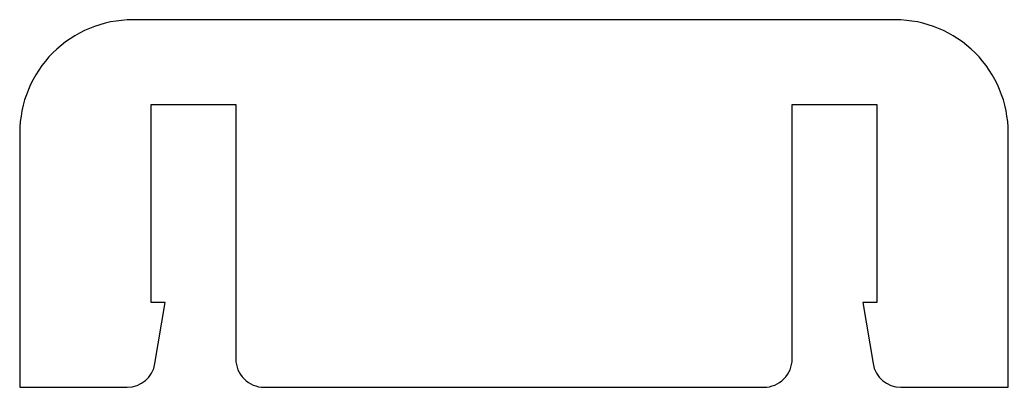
# Model space of a CAD drawing. Header units: millimetres. Extents: x -17.5 to 17.5, y -6.5 to 6.5.
import ezdxf

# ---------------------------------------------------------------- set-up
doc = ezdxf.new("R2010")
doc.units = ezdxf.units.MM

msp = doc.modelspace()

# ---------------------------------------------------------------- linework, layer by layer
msp.add_lwpolyline([(12.712, -5.663, 0.36696), (13.698, -6.5), (17.5, -6.5), (17.5, 2.5, 0.414214), (13.5, 6.5), (-13.5, 6.5, 0.414214), (-17.5, 2.5), (-17.5, -6.5), (-13.698, -6.5, 0.36696), (-12.712, -5.663), (-12.354, -3.5), (-12.85, -3.5), (-12.85, 3.5), (-9.85, 3.5), (-9.85, -5.5, 0.414214), (-8.85, -6.5), (8.85, -6.5, 0.414214), (9.85, -5.5), (9.85, 3.5), (12.85, 3.5), (12.85, -3.5), (12.354, -3.5)], format="xyb", close=True)

doc.saveas('drawing.dxf')
